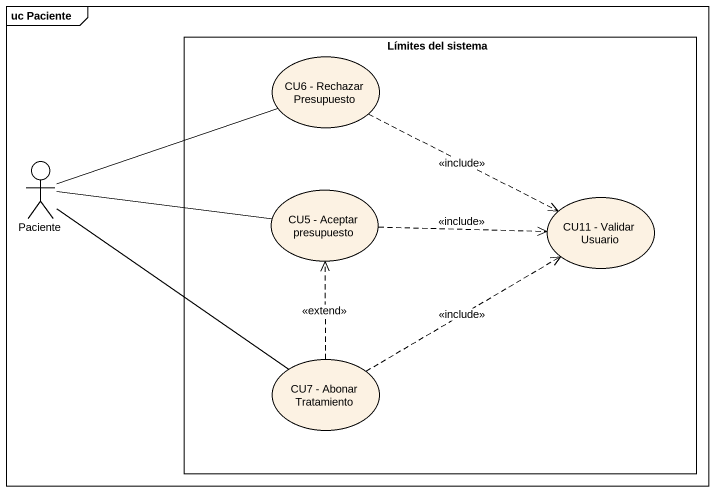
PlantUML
@startuml
mainframe uc Paciente
rectangle "Límites del sistema" as Límites_del_sistema {
  usecase "CU6 - Rechazar Presupuesto" as CU6_Rechazar_Presupuesto
  usecase "CU5 - Aceptar presupuesto" as CU5_Aceptar_presupuesto
  usecase "CU11 - Validar Usuario" as CU11_Validar_Usuario
  usecase "CU7 - Abonar Tratamiento" as CU7_Abonar_Tratamiento
}
actor Paciente
CU6_Rechazar_Presupuesto .right.> CU11_Validar_Usuario : <<include>>
Paciente -right- CU6_Rechazar_Presupuesto
Paciente -right- CU5_Aceptar_presupuesto
Paciente -- CU7_Abonar_Tratamiento
CU5_Aceptar_presupuesto .right.> CU11_Validar_Usuario : <<include>>
CU7_Abonar_Tratamiento .up.> CU5_Aceptar_presupuesto : <<extend>>
CU7_Abonar_Tratamiento .right.> CU11_Validar_Usuario : <<include>>
@enduml
